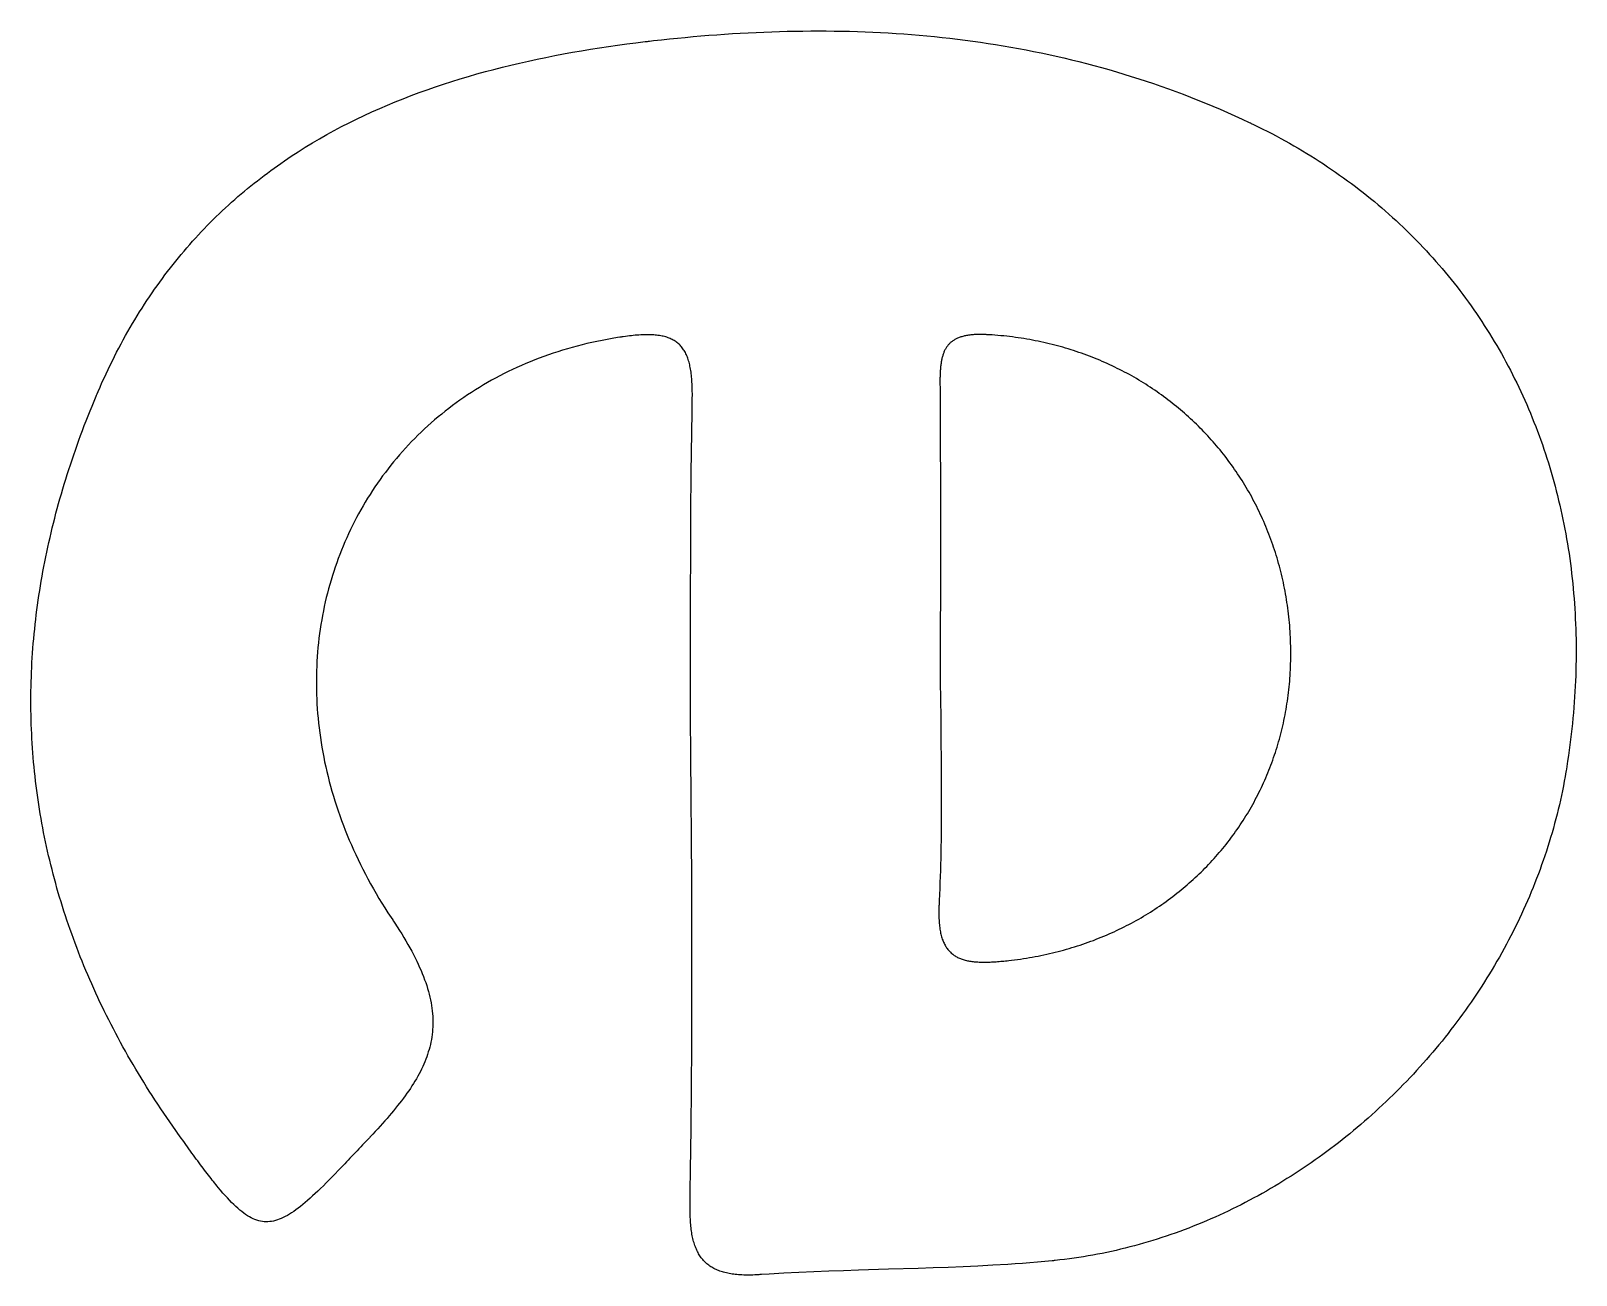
# Model space of a CAD drawing. Extents: x -2412.6 to -2376.5, y -227.2 to -193.2.
# Drawn here: x -2407.045 to -2403.419, y -202.996 to -200.075 of the extents above; entities that cross this region are included whole.
import ezdxf

# ---------------------------------------------------------------- set-up
doc = ezdxf.new("R2010")
doc.units = 0
doc.layers.add('WORK_LAYER', color=254, linetype='CONTINUOUS')

msp = doc.modelspace()

# ---------------------------------------------------------------- linework, layer by layer
at = {"layer": 'WORK_LAYER'}
for points in [[(-2405.4956, -201.8731), (-2405.4964, -201.7781), (-2405.497, -201.6831), (-2405.4973, -201.588), (-2405.4974, -201.493), (-2405.4973, -201.398), (-2405.4969, -201.3029), (-2405.4962, -201.2079), (-2405.4954, -201.1129), (-2405.4942, -201.0179), (-2405.4936, -200.9704), (-2405.4932, -200.9466), (-2405.4932, -200.9407), (-2405.4931, -200.9377), (-2405.4931, -200.9375), (-2405.4931, -200.9374), (-2405.4931, -200.9373), (-2405.4931, -200.9369), (-2405.4931, -200.9363), (-2405.493, -200.9315), (-2405.493, -200.9267), (-2405.4931, -200.922), (-2405.4931, -200.9174), (-2405.4932, -200.9129), (-2405.4934, -200.9084), (-2405.4935, -200.9041), (-2405.4938, -200.8999), (-2405.494, -200.8957), (-2405.4944, -200.8917), (-2405.4947, -200.8877), (-2405.4951, -200.8838), (-2405.4956, -200.88), (-2405.496, -200.8763), (-2405.4966, -200.8727), (-2405.4972, -200.8691), (-2405.4978, -200.8657), (-2405.4985, -200.8623), (-2405.4992, -200.859), (-2405.5, -200.8558), (-2405.5008, -200.8527), (-2405.5017, -200.8496), (-2405.5026, -200.8467), (-2405.5036, -200.8438), (-2405.5046, -200.841), (-2405.5057, -200.8382), (-2405.5069, -200.8356), (-2405.5081, -200.833), (-2405.5093, -200.8306), (-2405.5107, -200.8282), (-2405.512, -200.8258), (-2405.5135, -200.8236), (-2405.515, -200.8214), (-2405.5165, -200.8193), (-2405.5181, -200.8173), (-2405.5198, -200.8153), (-2405.5215, -200.8134), (-2405.5233, -200.8116), (-2405.5252, -200.8099), (-2405.5271, -200.8082), (-2405.5291, -200.8066), (-2405.5312, -200.8051), (-2405.5333, -200.8037), (-2405.5355, -200.8023), (-2405.5378, -200.801), (-2405.5401, -200.7997), (-2405.5425, -200.7986), (-2405.545, -200.7975), (-2405.5475, -200.7964), (-2405.5501, -200.7955), (-2405.5528, -200.7946), (-2405.5555, -200.7937), (-2405.5584, -200.7929), (-2405.5613, -200.7922), (-2405.5642, -200.7916), (-2405.5673, -200.791), (-2405.5704, -200.7905), (-2405.5736, -200.79), (-2405.5769, -200.7896), (-2405.5803, -200.7893), (-2405.5837, -200.789), (-2405.5872, -200.7888), (-2405.5908, -200.7887), (-2405.5945, -200.7886), (-2405.5983, -200.7885), (-2405.6021, -200.7886), (-2405.6061, -200.7887), (-2405.6101, -200.7888), (-2405.6142, -200.789), (-2405.6184, -200.7892), (-2405.6226, -200.7895), (-2405.627, -200.7899), (-2405.6315, -200.7903), (-2405.636, -200.7908), (-2405.6406, -200.7913), (-2405.6453, -200.7919), (-2405.6501, -200.7925), (-2405.655, -200.7932), (-2405.6575, -200.7935), (-2405.6577, -200.7936), (-2405.6577, -200.7936), (-2405.6579, -200.7936), (-2405.6583, -200.7936), (-2405.6598, -200.7939), (-2405.6629, -200.7943), (-2405.669, -200.7953), (-2405.6811, -200.7973), (-2405.6931, -200.7994), (-2405.705, -200.8017), (-2405.7169, -200.8041), (-2405.7287, -200.8066), (-2405.7403, -200.8093), (-2405.7519, -200.8121), (-2405.7634, -200.8151), (-2405.7748, -200.8182), (-2405.7862, -200.8214), (-2405.7974, -200.8248), (-2405.8085, -200.8283), (-2405.8196, -200.8319), (-2405.8305, -200.8356), (-2405.8414, -200.8395), (-2405.8522, -200.8435), (-2405.8628, -200.8476), (-2405.8734, -200.8519), (-2405.8839, -200.8562), (-2405.8943, -200.8607), (-2405.9046, -200.8653), (-2405.9148, -200.8701), (-2405.9249, -200.8749), (-2405.9349, -200.8799), (-2405.9448, -200.885), (-2405.9546, -200.8902), (-2405.9643, -200.8955), (-2405.9739, -200.9009), (-2405.9834, -200.9065), (-2405.9928, -200.9121), (-2406.0022, -200.9179), (-2406.0114, -200.9238), (-2406.0205, -200.9298), (-2406.0295, -200.9359), (-2406.0384, -200.9421), (-2406.0472, -200.9484), (-2406.0559, -200.9548), (-2406.0645, -200.9613), (-2406.0729, -200.9679), (-2406.0813, -200.9746), (-2406.0896, -200.9814), (-2406.0978, -200.9884), (-2406.1058, -200.9954), (-2406.1138, -201.0025), (-2406.1216, -201.0097), (-2406.1294, -201.017), (-2406.137, -201.0244), (-2406.1445, -201.0319), (-2406.1519, -201.0394), (-2406.1592, -201.0471), (-2406.1664, -201.0549), (-2406.1735, -201.0627), (-2406.1804, -201.0706), (-2406.1873, -201.0787), (-2406.194, -201.0868), (-2406.2006, -201.0949), (-2406.2071, -201.1032), (-2406.2135, -201.1116), (-2406.2198, -201.12), (-2406.226, -201.1285), (-2406.232, -201.1371), (-2406.2379, -201.1458), (-2406.2437, -201.1545), (-2406.2494, -201.1633), (-2406.255, -201.1722), (-2406.2605, -201.1812), (-2406.2658, -201.1903), (-2406.271, -201.1994), (-2406.2761, -201.2086), (-2406.2811, -201.2178), (-2406.2859, -201.2271), (-2406.2907, -201.2365), (-2406.2953, -201.246), (-2406.2998, -201.2555), (-2406.3041, -201.2651), (-2406.3084, -201.2747), (-2406.3125, -201.2844), (-2406.3165, -201.2942), (-2406.3203, -201.304), (-2406.3241, -201.3139), (-2406.3277, -201.3239), (-2406.3312, -201.3339), (-2406.3345, -201.3439), (-2406.3378, -201.354), (-2406.3409, -201.3642), (-2406.3438, -201.3744), (-2406.3467, -201.3847), (-2406.3494, -201.395), (-2406.352, -201.4054), (-2406.3544, -201.4158), (-2406.3567, -201.4263), (-2406.3589, -201.4368), (-2406.361, -201.4473), (-2406.3629, -201.4579), (-2406.3647, -201.4686), (-2406.3663, -201.4792), (-2406.3678, -201.49), (-2406.3692, -201.5007), (-2406.3704, -201.5115), (-2406.3716, -201.5224), (-2406.3725, -201.5332), (-2406.3734, -201.5441), (-2406.374, -201.5551), (-2406.3746, -201.5661), (-2406.375, -201.5771), (-2406.3753, -201.5881), (-2406.3754, -201.5992), (-2406.3754, -201.6103), (-2406.3753, -201.6214), (-2406.375, -201.6326), (-2406.3746, -201.6438), (-2406.374, -201.655), (-2406.3733, -201.6662), (-2406.3724, -201.6774), (-2406.3714, -201.6887), (-2406.3703, -201.7), (-2406.369, -201.7113), (-2406.3676, -201.7227), (-2406.366, -201.734), (-2406.3643, -201.7454), (-2406.3624, -201.7568), (-2406.3604, -201.7681), (-2406.3582, -201.7796), (-2406.3559, -201.791), (-2406.3534, -201.8024), (-2406.3508, -201.8139), (-2406.348, -201.8253), (-2406.3451, -201.8368), (-2406.342, -201.8482), (-2406.3388, -201.8597), (-2406.3354, -201.8712), (-2406.3319, -201.8826), (-2406.3282, -201.8941), (-2406.3244, -201.9056), (-2406.3204, -201.9171), (-2406.3162, -201.9286), (-2406.3119, -201.9401), (-2406.3075, -201.9515), (-2406.3029, -201.963), (-2406.2981, -201.9745), (-2406.2932, -201.9859), (-2406.2881, -201.9974), (-2406.2828, -202.0088), (-2406.2774, -202.0203), (-2406.2719, -202.0317), (-2406.2661, -202.0431), (-2406.2603, -202.0545), (-2406.2542, -202.0659), (-2406.248, -202.0773), (-2406.2416, -202.0887), (-2406.2351, -202.1), (-2406.2284, -202.1113), (-2406.2216, -202.1227), (-2406.2145, -202.1339), (-2406.2073, -202.1452), (-2406.2, -202.1565), (-2406.1962, -202.1621), (-2406.1958, -202.1628), (-2406.1955, -202.1631), (-2406.1954, -202.1633), (-2406.1954, -202.1634), (-2406.195, -202.164), (-2406.1943, -202.1651), (-2406.1914, -202.1694), (-2406.1857, -202.178), (-2406.1803, -202.1865), (-2406.175, -202.1949), (-2406.17, -202.2032), (-2406.1651, -202.2114), (-2406.1604, -202.2195), (-2406.1559, -202.2274), (-2406.1516, -202.2353), (-2406.1475, -202.2431), (-2406.1436, -202.2508), (-2406.1399, -202.2584), (-2406.1363, -202.2659), (-2406.133, -202.2733), (-2406.1298, -202.2807), (-2406.1268, -202.2879), (-2406.1239, -202.2951), (-2406.1213, -202.3022), (-2406.1188, -202.3092), (-2406.1165, -202.3162), (-2406.1144, -202.323), (-2406.1124, -202.3298), (-2406.1106, -202.3366), (-2406.109, -202.3432), (-2406.1076, -202.3498), (-2406.1063, -202.3564), (-2406.1052, -202.3629), (-2406.1043, -202.3693), (-2406.1035, -202.3757), (-2406.1029, -202.382), (-2406.1024, -202.3882), (-2406.1021, -202.3945), (-2406.102, -202.4006), (-2406.1021, -202.4068), (-2406.1022, -202.4128), (-2406.1026, -202.4189), (-2406.1031, -202.4249), (-2406.1037, -202.4309), (-2406.1046, -202.4368), (-2406.1055, -202.4427), (-2406.1066, -202.4486), (-2406.1079, -202.4544), (-2406.1093, -202.4603), (-2406.1109, -202.466), (-2406.1126, -202.4718), (-2406.1144, -202.4776), (-2406.1164, -202.4833), (-2406.1185, -202.4891), (-2406.1208, -202.4948), (-2406.1232, -202.5005), (-2406.1258, -202.5062), (-2406.1285, -202.5119), (-2406.1313, -202.5175), (-2406.1343, -202.5232), (-2406.1374, -202.5289), (-2406.1406, -202.5346), (-2406.144, -202.5403), (-2406.1474, -202.546), (-2406.1511, -202.5517), (-2406.1548, -202.5574), (-2406.1587, -202.5631), (-2406.1627, -202.5689), (-2406.1668, -202.5747), (-2406.1711, -202.5804), (-2406.1755, -202.5862), (-2406.1799, -202.5921), (-2406.1846, -202.5979), (-2406.1893, -202.6038), (-2406.1942, -202.6097), (-2406.1991, -202.6157), (-2406.2042, -202.6217), (-2406.2094, -202.6277), (-2406.2147, -202.6337), (-2406.2201, -202.6398), (-2406.2257, -202.646), (-2406.2313, -202.6521), (-2406.2371, -202.6584), (-2406.2429, -202.6647), (-2406.2489, -202.671), (-2406.2493, -202.6714), (-2406.2495, -202.6716), (-2406.2498, -202.672), (-2406.251, -202.6732), (-2406.2533, -202.6756), (-2406.2579, -202.6805), (-2406.2624, -202.6853), (-2406.2669, -202.69), (-2406.2713, -202.6947), (-2406.2756, -202.6993), (-2406.2799, -202.7038), (-2406.2842, -202.7083), (-2406.2884, -202.7128), (-2406.2926, -202.7171), (-2406.2966, -202.7215), (-2406.3007, -202.7257), (-2406.3047, -202.7299), (-2406.3086, -202.7341), (-2406.3125, -202.7381), (-2406.3164, -202.7422), (-2406.3239, -202.75), (-2406.3313, -202.7576), (-2406.3385, -202.765), (-2406.3455, -202.7721), (-2406.3524, -202.779), (-2406.359, -202.7857), (-2406.3656, -202.7921), (-2406.372, -202.7982), (-2406.3782, -202.8041), (-2406.3843, -202.8098), (-2406.3902, -202.8152), (-2406.396, -202.8204), (-2406.4017, -202.8253), (-2406.4073, -202.83), (-2406.4128, -202.8344), (-2406.4181, -202.8386), (-2406.4234, -202.8425), (-2406.4285, -202.8461), (-2406.4336, -202.8496), (-2406.4386, -202.8527), (-2406.4435, -202.8556), (-2406.4483, -202.8583), (-2406.453, -202.8606), (-2406.4577, -202.8628), (-2406.4623, -202.8646), (-2406.4669, -202.8662), (-2406.4714, -202.8676), (-2406.4759, -202.8687), (-2406.4803, -202.8695), (-2406.4847, -202.8701), (-2406.4891, -202.8704), (-2406.4934, -202.8704), (-2406.4978, -202.8702), (-2406.5021, -202.8697), (-2406.5064, -202.8689), (-2406.5107, -202.8679), (-2406.515, -202.8666), (-2406.5194, -202.865), (-2406.5237, -202.8632), (-2406.5281, -202.8611), (-2406.5325, -202.8587), (-2406.5369, -202.8561), (-2406.5414, -202.8532), (-2406.5459, -202.85), (-2406.5505, -202.8465), (-2406.5551, -202.8428), (-2406.5598, -202.8388), (-2406.5645, -202.8345), (-2406.5694, -202.8299), (-2406.5743, -202.8251), (-2406.5792, -202.8199), (-2406.5843, -202.8145), (-2406.5894, -202.8088), (-2406.5947, -202.8029), (-2406.6, -202.7966), (-2406.6055, -202.7901), (-2406.6083, -202.7867), (-2406.6111, -202.7833), (-2406.6139, -202.7798), (-2406.6168, -202.7762), (-2406.6197, -202.7725), (-2406.6226, -202.7688), (-2406.6256, -202.765), (-2406.6286, -202.7611), (-2406.6316, -202.7572), (-2406.6346, -202.7532), (-2406.6377, -202.7491), (-2406.6409, -202.7449), (-2406.644, -202.7407), (-2406.6472, -202.7364), (-2406.6505, -202.732), (-2406.6538, -202.7276), (-2406.6571, -202.7231), (-2406.6605, -202.7185), (-2406.6639, -202.7138), (-2406.6673, -202.7091), (-2406.6708, -202.7043), (-2406.6743, -202.6994), (-2406.6779, -202.6944), (-2406.6815, -202.6894), (-2406.6852, -202.6843), (-2406.6889, -202.6791), (-2406.6926, -202.6739), (-2406.6965, -202.6686), (-2406.7003, -202.6632), (-2406.7022, -202.6605), (-2406.7027, -202.6598), (-2406.703, -202.6594), (-2406.7034, -202.6588), (-2406.7052, -202.6563), (-2406.7125, -202.646), (-2406.7196, -202.6358), (-2406.7267, -202.6255), (-2406.7337, -202.6152), (-2406.7406, -202.605), (-2406.7474, -202.5947), (-2406.7542, -202.5844), (-2406.7608, -202.574), (-2406.7674, -202.5637), (-2406.774, -202.5534), (-2406.7804, -202.543), (-2406.7868, -202.5326), (-2406.7931, -202.5223), (-2406.7993, -202.5119), (-2406.8054, -202.5015), (-2406.8115, -202.491), (-2406.8175, -202.4806), (-2406.8234, -202.4702), (-2406.8292, -202.4597), (-2406.8349, -202.4493), (-2406.8406, -202.4388), (-2406.8462, -202.4283), (-2406.8517, -202.4178), (-2406.8571, -202.4073), (-2406.8625, -202.3968), (-2406.8678, -202.3863), (-2406.873, -202.3757), (-2406.8781, -202.3652), (-2406.8832, -202.3546), (-2406.8881, -202.344), (-2406.893, -202.3335), (-2406.8978, -202.3229), (-2406.9026, -202.3123), (-2406.9072, -202.3016), (-2406.9118, -202.291), (-2406.9163, -202.2804), (-2406.9208, -202.2697), (-2406.9251, -202.2591), (-2406.9294, -202.2484), (-2406.9336, -202.2377), (-2406.9377, -202.227), (-2406.9417, -202.2163), (-2406.9457, -202.2056), (-2406.9496, -202.1949), (-2406.9534, -202.1842), (-2406.9571, -202.1735), (-2406.9608, -202.1627), (-2406.9643, -202.152), (-2406.9678, -202.1412), (-2406.9713, -202.1304), (-2406.9746, -202.1196), (-2406.9779, -202.1088), (-2406.9811, -202.098), (-2406.9842, -202.0872), (-2406.9872, -202.0764), (-2406.9902, -202.0655), (-2406.993, -202.0547), (-2406.9958, -202.0438), (-2406.9986, -202.033), (-2407.0012, -202.0221), (-2407.0038, -202.0112), (-2407.0063, -202.0003), (-2407.0087, -201.9894), (-2407.011, -201.9785), (-2407.0133, -201.9676), (-2407.0155, -201.9567), (-2407.0176, -201.9458), (-2407.0196, -201.9348), (-2407.0216, -201.9239), (-2407.0234, -201.9129), (-2407.0252, -201.9019), (-2407.027, -201.891), (-2407.0286, -201.88), (-2407.0302, -201.869), (-2407.0317, -201.858), (-2407.0331, -201.847), (-2407.0344, -201.836), (-2407.0357, -201.8249), (-2407.0369, -201.8139), (-2407.038, -201.8029), (-2407.039, -201.7918), (-2407.0399, -201.7808), (-2407.0408, -201.7697), (-2407.0416, -201.7586), (-2407.0423, -201.7475), (-2407.043, -201.7364), (-2407.0435, -201.7253), (-2407.044, -201.7142), (-2407.0444, -201.7031), (-2407.0448, -201.692), (-2407.045, -201.6809), (-2407.0452, -201.6697), (-2407.0453, -201.6586), (-2407.0453, -201.6475), (-2407.0453, -201.6363), (-2407.0452, -201.6251), (-2407.0449, -201.614), (-2407.0447, -201.6028), (-2407.0443, -201.5916), (-2407.0439, -201.5804), (-2407.0434, -201.5692), (-2407.0428, -201.558), (-2407.0421, -201.5468), (-2407.0414, -201.5356), (-2407.0405, -201.5244), (-2407.0397, -201.5131), (-2407.0387, -201.5019), (-2407.0376, -201.4906), (-2407.0365, -201.4794), (-2407.0353, -201.4681), (-2407.034, -201.4569), (-2407.0327, -201.4456), (-2407.0312, -201.4343), (-2407.0297, -201.4231), (-2407.0281, -201.4118), (-2407.0265, -201.4005), (-2407.0247, -201.3892), (-2407.0229, -201.3779), (-2407.021, -201.3666), (-2407.0191, -201.3552), (-2407.017, -201.3439), (-2407.0149, -201.3326), (-2407.0127, -201.3213), (-2407.0104, -201.3099), (-2407.0081, -201.2986), (-2407.0056, -201.2872), (-2407.0031, -201.2759), (-2407.0005, -201.2645), (-2406.9979, -201.2531), (-2406.9951, -201.2418), (-2406.9923, -201.2304), (-2406.9894, -201.219), (-2406.9865, -201.2076), (-2406.9834, -201.1962), (-2406.9803, -201.1848), (-2406.9771, -201.1734), (-2406.9738, -201.162), (-2406.9705, -201.1506), (-2406.9671, -201.1392), (-2406.9636, -201.1278), (-2406.96, -201.1164), (-2406.9563, -201.1049), (-2406.9526, -201.0935), (-2406.9488, -201.0821), (-2406.9449, -201.0706), (-2406.941, -201.0592), (-2406.9369, -201.0477), (-2406.9328, -201.0363), (-2406.9286, -201.0248), (-2406.9244, -201.0133), (-2406.92, -201.0019), (-2406.9156, -200.9904), (-2406.9111, -200.9789), (-2406.9065, -200.9674), (-2406.9019, -200.956), (-2406.8972, -200.9445), (-2406.8924, -200.933), (-2406.8912, -200.9301), (-2406.89, -200.9274), (-2406.8877, -200.9221), (-2406.8831, -200.9115), (-2406.8785, -200.9009), (-2406.8737, -200.8905), (-2406.869, -200.8801), (-2406.8641, -200.8699), (-2406.8592, -200.8597), (-2406.8542, -200.8496), (-2406.8492, -200.8395), (-2406.8441, -200.8296), (-2406.839, -200.8198), (-2406.8338, -200.81), (-2406.8285, -200.8003), (-2406.8232, -200.7907), (-2406.8178, -200.7812), (-2406.8124, -200.7718), (-2406.8069, -200.7624), (-2406.8014, -200.7532), (-2406.7958, -200.744), (-2406.7902, -200.7349), (-2406.7844, -200.7258), (-2406.7787, -200.7169), (-2406.7729, -200.708), (-2406.767, -200.6992), (-2406.7611, -200.6905), (-2406.7551, -200.6819), (-2406.7491, -200.6734), (-2406.743, -200.6649), (-2406.7368, -200.6565), (-2406.7307, -200.6482), (-2406.7244, -200.6399), (-2406.7181, -200.6318), (-2406.7118, -200.6237), (-2406.7054, -200.6157), (-2406.6989, -200.6078), (-2406.6924, -200.5999), (-2406.6858, -200.5921), (-2406.6792, -200.5844), (-2406.6726, -200.5768), (-2406.6659, -200.5692), (-2406.6591, -200.5617), (-2406.6523, -200.5543), (-2406.6454, -200.547), (-2406.6385, -200.5397), (-2406.6316, -200.5325), (-2406.6246, -200.5254), (-2406.6175, -200.5184), (-2406.6104, -200.5114), (-2406.6033, -200.5045), (-2406.5961, -200.4977), (-2406.5888, -200.4909), (-2406.5815, -200.4842), (-2406.5742, -200.4776), (-2406.5668, -200.471), (-2406.5594, -200.4645), (-2406.5519, -200.4581), (-2406.5444, -200.4518), (-2406.5368, -200.4455), (-2406.5292, -200.4393), (-2406.5215, -200.4331), (-2406.5138, -200.427), (-2406.506, -200.421), (-2406.4982, -200.4151), (-2406.4904, -200.4092), (-2406.4825, -200.4034), (-2406.4746, -200.3976), (-2406.4666, -200.3919), (-2406.4586, -200.3863), (-2406.4505, -200.3807), (-2406.4343, -200.3698), (-2406.4179, -200.3591), (-2406.4013, -200.3487), (-2406.3846, -200.3385), (-2406.3677, -200.3286), (-2406.3506, -200.3189), (-2406.3334, -200.3094), (-2406.316, -200.3002), (-2406.2984, -200.2912), (-2406.2808, -200.2824), (-2406.2629, -200.2739), (-2406.2449, -200.2656), (-2406.2268, -200.2575), (-2406.2085, -200.2496), (-2406.1901, -200.2419), (-2406.1716, -200.2345), (-2406.1529, -200.2272), (-2406.134, -200.2202), (-2406.1151, -200.2134), (-2406.096, -200.2067), (-2406.0768, -200.2003), (-2406.0574, -200.1941), (-2406.0379, -200.188), (-2406.0183, -200.1822), (-2405.9986, -200.1765), (-2405.9788, -200.171), (-2405.9588, -200.1657), (-2405.9387, -200.1606), (-2405.9186, -200.1557), (-2405.8983, -200.1509), (-2405.8779, -200.1463), (-2405.8574, -200.1418), (-2405.8367, -200.1376), (-2405.816, -200.1335), (-2405.7952, -200.1295), (-2405.7743, -200.1257), (-2405.7533, -200.1221), (-2405.7322, -200.1186), (-2405.711, -200.1152), (-2405.6897, -200.112), (-2405.6683, -200.109), (-2405.6469, -200.1061), (-2405.6253, -200.1033), (-2405.6037, -200.1006), (-2405.5983, -200.1), (-2405.5956, -200.0997), (-2405.5932, -200.0994), (-2405.5839, -200.0983), (-2405.5654, -200.0963), (-2405.5468, -200.0943), (-2405.5282, -200.0924), (-2405.5097, -200.0906), (-2405.4912, -200.0889), (-2405.4727, -200.0873), (-2405.4542, -200.0858), (-2405.4357, -200.0844), (-2405.4172, -200.0831), (-2405.3988, -200.0819), (-2405.3804, -200.0808), (-2405.3619, -200.0798), (-2405.3435, -200.0789), (-2405.3251, -200.0781), (-2405.3068, -200.0774), (-2405.2884, -200.0768), (-2405.2701, -200.0763), (-2405.2517, -200.0759), (-2405.2334, -200.0757), (-2405.2151, -200.0755), (-2405.1969, -200.0755), (-2405.1786, -200.0755), (-2405.1603, -200.0757), (-2405.1421, -200.076), (-2405.1239, -200.0764), (-2405.1057, -200.0769), (-2405.0875, -200.0776), (-2405.0694, -200.0783), (-2405.0512, -200.0792), (-2405.0331, -200.0802), (-2405.015, -200.0813), (-2404.9969, -200.0826), (-2404.9788, -200.0839), (-2404.9607, -200.0854), (-2404.9427, -200.0871), (-2404.9247, -200.0888), (-2404.9067, -200.0907), (-2404.8887, -200.0927), (-2404.8707, -200.0948), (-2404.8528, -200.0971), (-2404.8348, -200.0995), (-2404.8169, -200.102), (-2404.799, -200.1047), (-2404.7812, -200.1075), (-2404.7633, -200.1104), (-2404.7455, -200.1135), (-2404.7277, -200.1167), (-2404.7099, -200.12), (-2404.6921, -200.1235), (-2404.6743, -200.1271), (-2404.6566, -200.1309), (-2404.6389, -200.1348), (-2404.6212, -200.1389), (-2404.6035, -200.1431), (-2404.5859, -200.1474), (-2404.5682, -200.1519), (-2404.5506, -200.1566), (-2404.533, -200.1614), (-2404.5155, -200.1663), (-2404.4979, -200.1714), (-2404.4804, -200.1767), (-2404.4629, -200.1821), (-2404.4454, -200.1876), (-2404.4279, -200.1934), (-2404.4105, -200.1992), (-2404.3931, -200.2053), (-2404.3757, -200.2115), (-2404.3583, -200.2178), (-2404.3409, -200.2243), (-2404.3236, -200.231), (-2404.3063, -200.2378), (-2404.289, -200.2448), (-2404.2718, -200.252), (-2404.2545, -200.2593), (-2404.2373, -200.2668), (-2404.2201, -200.2745), (-2404.2029, -200.2824), (-2404.1858, -200.2904), (-2404.1837, -200.2914), (-2404.1831, -200.2916), (-2404.1824, -200.292), (-2404.1811, -200.2926), (-2404.1757, -200.2952), (-2404.1649, -200.3004), (-2404.1542, -200.3057), (-2404.1436, -200.3111), (-2404.133, -200.3166), (-2404.1225, -200.3221), (-2404.1121, -200.3277), (-2404.1018, -200.3334), (-2404.0915, -200.3392), (-2404.0813, -200.345), (-2404.0711, -200.3509), (-2404.0611, -200.3569), (-2404.0511, -200.3629), (-2404.0412, -200.369), (-2404.0313, -200.3752), (-2404.0216, -200.3814), (-2404.0119, -200.3878), (-2404.0022, -200.3942), (-2403.9927, -200.4006), (-2403.9832, -200.4071), (-2403.9738, -200.4137), (-2403.9644, -200.4204), (-2403.9552, -200.4271), (-2403.946, -200.4339), (-2403.9369, -200.4408), (-2403.9278, -200.4477), (-2403.9189, -200.4547), (-2403.91, -200.4618), (-2403.9011, -200.4689), (-2403.8924, -200.4761), (-2403.8837, -200.4834), (-2403.8751, -200.4907), (-2403.8666, -200.4981), (-2403.8581, -200.5056), (-2403.8498, -200.5131), (-2403.8415, -200.5207), (-2403.8333, -200.5283), (-2403.8251, -200.536), (-2403.817, -200.5438), (-2403.809, -200.5516), (-2403.8011, -200.5595), (-2403.7933, -200.5675), (-2403.7855, -200.5755), (-2403.7778, -200.5836), (-2403.7702, -200.5917), (-2403.7627, -200.5999), (-2403.7552, -200.6082), (-2403.7478, -200.6165), (-2403.7405, -200.6249), (-2403.7333, -200.6333), (-2403.7262, -200.6418), (-2403.7191, -200.6503), (-2403.7121, -200.6589), (-2403.7052, -200.6676), (-2403.6983, -200.6763), (-2403.6916, -200.6851), (-2403.6849, -200.6939), (-2403.6783, -200.7028), (-2403.6718, -200.7118), (-2403.6653, -200.7208), (-2403.659, -200.7298), (-2403.6527, -200.7389), (-2403.6465, -200.7481), (-2403.6404, -200.7573), (-2403.6343, -200.7666), (-2403.6283, -200.7759), (-2403.6225, -200.7853), (-2403.6167, -200.7947), (-2403.6109, -200.8042), (-2403.6053, -200.8137), (-2403.5997, -200.8233), (-2403.5942, -200.8329), (-2403.5888, -200.8426), (-2403.5835, -200.8524), (-2403.5783, -200.8621), (-2403.5731, -200.872), (-2403.5681, -200.8819), (-2403.5631, -200.8918), (-2403.5581, -200.9018), (-2403.5533, -200.9118), (-2403.5486, -200.9219), (-2403.5439, -200.932), (-2403.5393, -200.9422), (-2403.5348, -200.9524), (-2403.5304, -200.9627), (-2403.5261, -200.973), (-2403.5218, -200.9833), (-2403.5177, -200.9937), (-2403.5136, -201.0042), (-2403.5096, -201.0147), (-2403.5057, -201.0252), (-2403.5018, -201.0358), (-2403.4981, -201.0464), (-2403.4944, -201.0571), (-2403.4909, -201.0678), (-2403.4874, -201.0785), (-2403.484, -201.0893), (-2403.4806, -201.1002), (-2403.4774, -201.1111), (-2403.4742, -201.122), (-2403.4712, -201.1329), (-2403.4682, -201.1439), (-2403.4653, -201.155), (-2403.4625, -201.1661), (-2403.4598, -201.1772), (-2403.4571, -201.1884), (-2403.4546, -201.1996), (-2403.4521, -201.2108), (-2403.4497, -201.2221), (-2403.4475, -201.2334), (-2403.4452, -201.2448), (-2403.4431, -201.2561), (-2403.4411, -201.2676), (-2403.4392, -201.279), (-2403.4373, -201.2905), (-2403.4355, -201.3021), (-2403.4339, -201.3136), (-2403.4323, -201.3253), (-2403.4308, -201.3369), (-2403.4294, -201.3486), (-2403.428, -201.3603), (-2403.4268, -201.372), (-2403.4257, -201.3838), (-2403.4246, -201.3956), (-2403.4236, -201.4075), (-2403.4228, -201.4193), (-2403.422, -201.4312), (-2403.4213, -201.4432), (-2403.4207, -201.4552), (-2403.4201, -201.4672), (-2403.4197, -201.4792), (-2403.4194, -201.4913), (-2403.4191, -201.5033), (-2403.419, -201.5155), (-2403.4189, -201.5276), (-2403.4189, -201.5398), (-2403.419, -201.552), (-2403.4192, -201.5643), (-2403.4195, -201.5765), (-2403.4199, -201.5888), (-2403.4204, -201.6011), (-2403.421, -201.6135), (-2403.4216, -201.6259), (-2403.4224, -201.6383), (-2403.4233, -201.6507), (-2403.4242, -201.6631), (-2403.4252, -201.6756), (-2403.4264, -201.6881), (-2403.4276, -201.7006), (-2403.4289, -201.7132), (-2403.4303, -201.7258), (-2403.4318, -201.7384), (-2403.4334, -201.751), (-2403.4351, -201.7636), (-2403.4369, -201.7763), (-2403.4387, -201.789), (-2403.4407, -201.8017), (-2403.4417, -201.8081), (-2403.4423, -201.8113), (-2403.4425, -201.8128), (-2403.4427, -201.8142), (-2403.4446, -201.8254), (-2403.4467, -201.8365), (-2403.4488, -201.8476), (-2403.451, -201.8587), (-2403.4533, -201.8698), (-2403.4557, -201.8808), (-2403.4582, -201.8919), (-2403.4608, -201.9029), (-2403.4635, -201.9139), (-2403.4664, -201.9248), (-2403.4693, -201.9357), (-2403.4723, -201.9466), (-2403.4754, -201.9575), (-2403.4786, -201.9684), (-2403.4819, -201.9792), (-2403.4852, -201.99), (-2403.4887, -202.0007), (-2403.4923, -202.0115), (-2403.496, -202.0222), (-2403.4997, -202.0329), (-2403.5036, -202.0435), (-2403.5075, -202.0541), (-2403.5116, -202.0647), (-2403.5157, -202.0752), (-2403.5199, -202.0858), (-2403.5242, -202.0962), (-2403.5286, -202.1067), (-2403.5331, -202.1171), (-2403.5376, -202.1275), (-2403.5423, -202.1378), (-2403.547, -202.1481), (-2403.5518, -202.1584), (-2403.5568, -202.1686), (-2403.5618, -202.1788), (-2403.5668, -202.1889), (-2403.572, -202.1991), (-2403.5772, -202.2091), (-2403.5826, -202.2192), (-2403.588, -202.2291), (-2403.5935, -202.2391), (-2403.599, -202.249), (-2403.6047, -202.2589), (-2403.6104, -202.2687), (-2403.6162, -202.2784), (-2403.6221, -202.2882), (-2403.6281, -202.2979), (-2403.6341, -202.3075), (-2403.6402, -202.3171), (-2403.6464, -202.3266), (-2403.6527, -202.3361), (-2403.6591, -202.3456), (-2403.6655, -202.355), (-2403.672, -202.3643), (-2403.6785, -202.3736), (-2403.6852, -202.3829), (-2403.6919, -202.3921), (-2403.6987, -202.4012), (-2403.7055, -202.4103), (-2403.7125, -202.4194), (-2403.7194, -202.4284), (-2403.7265, -202.4373), (-2403.7336, -202.4462), (-2403.7408, -202.455), (-2403.7481, -202.4638), (-2403.7555, -202.4725), (-2403.7629, -202.4812), (-2403.7703, -202.4898), (-2403.7779, -202.4984), (-2403.7855, -202.5069), (-2403.7931, -202.5153), (-2403.8008, -202.5237), (-2403.8086, -202.532), (-2403.8165, -202.5402), (-2403.8244, -202.5484), (-2403.8324, -202.5566), (-2403.8404, -202.5646), (-2403.8485, -202.5726), (-2403.8567, -202.5806), (-2403.8649, -202.5885), (-2403.8731, -202.5963), (-2403.8815, -202.604), (-2403.8899, -202.6117), (-2403.8983, -202.6193), (-2403.9068, -202.6269), (-2403.9154, -202.6344), (-2403.924, -202.6418), (-2403.9327, -202.6492), (-2403.9414, -202.6564), (-2403.9501, -202.6637), (-2403.959, -202.6708), (-2403.9679, -202.6779), (-2403.9768, -202.6849), (-2403.9858, -202.6918), (-2403.9948, -202.6987), (-2404.0039, -202.7055), (-2404.013, -202.7122), (-2404.0222, -202.7188), (-2404.0314, -202.7254), (-2404.0407, -202.7319), (-2404.05, -202.7383), (-2404.0594, -202.7446), (-2404.0688, -202.7509), (-2404.0783, -202.7571), (-2404.0878, -202.7632), (-2404.0974, -202.7692), (-2404.107, -202.7752), (-2404.1166, -202.7811), (-2404.1263, -202.7869), (-2404.136, -202.7926), (-2404.1458, -202.7982), (-2404.1556, -202.8038), (-2404.1654, -202.8092), (-2404.1753, -202.8146), (-2404.1853, -202.8199), (-2404.1952, -202.8251), (-2404.2052, -202.8303), (-2404.2153, -202.8353), (-2404.2254, -202.8403), (-2404.2355, -202.8452), (-2404.2456, -202.85), (-2404.2558, -202.8547), (-2404.266, -202.8593), (-2404.2763, -202.8638), (-2404.2866, -202.8682), (-2404.2969, -202.8726), (-2404.3073, -202.8769), (-2404.3177, -202.881), (-2404.3281, -202.8851), (-2404.3385, -202.8891), (-2404.349, -202.893), (-2404.3595, -202.8968), (-2404.3701, -202.9005), (-2404.3806, -202.9041), (-2404.3912, -202.9076), (-2404.4019, -202.9111), (-2404.4125, -202.9144), (-2404.4232, -202.9176), (-2404.4339, -202.9208), (-2404.4446, -202.9238), (-2404.4554, -202.9268), (-2404.4662, -202.9296), (-2404.477, -202.9324), (-2404.4878, -202.935), (-2404.4986, -202.9376), (-2404.5095, -202.94), (-2404.5204, -202.9423), (-2404.5313, -202.9446), (-2404.5422, -202.9467), (-2404.5532, -202.9488), (-2404.5641, -202.9507), (-2404.5751, -202.9525), (-2404.5861, -202.9543), (-2404.5972, -202.9559), (-2404.6082, -202.9574), (-2404.6193, -202.9588), (-2404.6303, -202.9601), (-2404.6414, -202.9613), (-2404.6442, -202.9616), (-2404.6456, -202.9617), (-2404.6457, -202.9618), (-2404.6458, -202.9618), (-2404.6459, -202.9618), (-2404.6462, -202.9618), (-2404.6484, -202.962), (-2404.6658, -202.9637), (-2404.6832, -202.9652), (-2404.7006, -202.9667), (-2404.718, -202.968), (-2404.7355, -202.9693), (-2404.7529, -202.9705), (-2404.7878, -202.9726), (-2404.8228, -202.9745), (-2404.8577, -202.9761), (-2404.8927, -202.9776), (-2404.9277, -202.9788), (-2404.9627, -202.98), (-2405.0328, -202.982), (-2405.1029, -202.9841), (-2405.1379, -202.9852), (-2405.1729, -202.9864), (-2405.2079, -202.9877), (-2405.2429, -202.9893), (-2405.2779, -202.9911), (-2405.3129, -202.9931), (-2405.3304, -202.9943), (-2405.3326, -202.9944), (-2405.3337, -202.9945), (-2405.3342, -202.9945), (-2405.3344, -202.9945), (-2405.3346, -202.9945), (-2405.337, -202.9947), (-2405.3417, -202.995), (-2405.3464, -202.9952), (-2405.3509, -202.9954), (-2405.3554, -202.9955), (-2405.3598, -202.9955), (-2405.3641, -202.9955), (-2405.3684, -202.9955), (-2405.3725, -202.9954), (-2405.3766, -202.9952), (-2405.3806, -202.995), (-2405.3845, -202.9948), (-2405.3883, -202.9945), (-2405.3921, -202.9941), (-2405.3958, -202.9936), (-2405.3994, -202.9931), (-2405.4029, -202.9926), (-2405.4064, -202.992), (-2405.4098, -202.9913), (-2405.4131, -202.9906), (-2405.4164, -202.9898), (-2405.4195, -202.989), (-2405.4226, -202.9881), (-2405.4256, -202.9871), (-2405.4286, -202.9861), (-2405.4315, -202.985), (-2405.4343, -202.9839), (-2405.437, -202.9827), (-2405.4397, -202.9814), (-2405.4423, -202.9801), (-2405.4449, -202.9787), (-2405.4473, -202.9773), (-2405.4497, -202.9758), (-2405.4521, -202.9742), (-2405.4544, -202.9725), (-2405.4566, -202.9708), (-2405.4587, -202.9691), (-2405.4608, -202.9673), (-2405.4628, -202.9654), (-2405.4648, -202.9634), (-2405.4667, -202.9614), (-2405.4685, -202.9593), (-2405.4703, -202.9571), (-2405.472, -202.9549), (-2405.4736, -202.9526), (-2405.4752, -202.9503), (-2405.4768, -202.9478), (-2405.4782, -202.9453), (-2405.4797, -202.9428), (-2405.481, -202.9401), (-2405.4823, -202.9374), (-2405.4836, -202.9347), (-2405.4848, -202.9318), (-2405.4859, -202.9289), (-2405.487, -202.926), (-2405.488, -202.9229), (-2405.489, -202.9198), (-2405.4899, -202.9166), (-2405.4908, -202.9133), (-2405.4916, -202.91), (-2405.4924, -202.9066), (-2405.4931, -202.9031), (-2405.4938, -202.8996), (-2405.4944, -202.8959), (-2405.495, -202.8922), (-2405.4955, -202.8885), (-2405.496, -202.8846), (-2405.4964, -202.8807), (-2405.4968, -202.8767), (-2405.4972, -202.8726), (-2405.4975, -202.8685), (-2405.4977, -202.8642), (-2405.4979, -202.8599), (-2405.4981, -202.8556), (-2405.4982, -202.8511), (-2405.4983, -202.8466), (-2405.4983, -202.842), (-2405.4983, -202.8373), (-2405.4983, -202.8325), (-2405.4983, -202.8319), (-2405.4983, -202.8316), (-2405.4983, -202.8315), (-2405.4983, -202.8314), (-2405.4983, -202.8312), (-2405.4982, -202.8281), (-2405.4981, -202.822), (-2405.4978, -202.7977), (-2405.4971, -202.7491), (-2405.496, -202.6517), (-2405.4951, -202.5544), (-2405.4944, -202.4571), (-2405.494, -202.3597), (-2405.4938, -202.2624), (-2405.4939, -202.1651), (-2405.4942, -202.0678), (-2405.4948, -201.9704)], [(-2404.9113, -201.5252), (-2404.9113, -201.5533), (-2404.9111, -201.5815), (-2404.911, -201.6096), (-2404.9107, -201.6378), (-2404.9101, -201.6941), (-2404.9095, -201.7505), (-2404.9092, -201.7787), (-2404.909, -201.8068), (-2404.9088, -201.835), (-2404.9087, -201.8632), (-2404.9087, -201.8914), (-2404.9088, -201.9196), (-2404.9089, -201.9336), (-2404.909, -201.9477), (-2404.9092, -201.9618), (-2404.9093, -201.9759), (-2404.9096, -201.99), (-2404.9098, -202.004), (-2404.9101, -202.0181), (-2404.9105, -202.0322), (-2404.9109, -202.0462), (-2404.9113, -202.0603), (-2404.9118, -202.0744), (-2404.9123, -202.0884), (-2404.9129, -202.1025), (-2404.9136, -202.1166), (-2404.9139, -202.1236), (-2404.914, -202.1253), (-2404.914, -202.1258), (-2404.914, -202.1259), (-2404.914, -202.126), (-2404.914, -202.1261), (-2404.9141, -202.1267), (-2404.9142, -202.129), (-2404.9143, -202.1334), (-2404.9145, -202.1378), (-2404.9145, -202.1421), (-2404.9146, -202.1463), (-2404.9145, -202.1504), (-2404.9144, -202.1544), (-2404.9143, -202.1583), (-2404.9141, -202.1622), (-2404.9139, -202.1659), (-2404.9136, -202.1696), (-2404.9133, -202.1731), (-2404.9129, -202.1766), (-2404.9125, -202.18), (-2404.912, -202.1833), (-2404.9114, -202.1865), (-2404.9109, -202.1897), (-2404.9102, -202.1927), (-2404.9095, -202.1957), (-2404.9088, -202.1986), (-2404.908, -202.2014), (-2404.9072, -202.2041), (-2404.9063, -202.2068), (-2404.9054, -202.2094), (-2404.9044, -202.2119), (-2404.9034, -202.2143), (-2404.9023, -202.2167), (-2404.9012, -202.219), (-2404.9, -202.2212), (-2404.8988, -202.2233), (-2404.8975, -202.2254), (-2404.8962, -202.2274), (-2404.8948, -202.2294), (-2404.8934, -202.2312), (-2404.8919, -202.233), (-2404.8904, -202.2348), (-2404.8888, -202.2364), (-2404.8872, -202.238), (-2404.8855, -202.2396), (-2404.8838, -202.2411), (-2404.882, -202.2425), (-2404.8802, -202.2438), (-2404.8784, -202.2451), (-2404.8765, -202.2464), (-2404.8745, -202.2476), (-2404.8725, -202.2487), (-2404.8705, -202.2498), (-2404.8684, -202.2508), (-2404.8662, -202.2518), (-2404.864, -202.2527), (-2404.8618, -202.2535), (-2404.8595, -202.2543), (-2404.8572, -202.2551), (-2404.8548, -202.2558), (-2404.8524, -202.2564), (-2404.8499, -202.2571), (-2404.8474, -202.2576), (-2404.8448, -202.2581), (-2404.8422, -202.2586), (-2404.8395, -202.259), (-2404.8368, -202.2594), (-2404.834, -202.2598), (-2404.8312, -202.2601), (-2404.8284, -202.2603), (-2404.8255, -202.2605), (-2404.8226, -202.2607), (-2404.8196, -202.2609), (-2404.8165, -202.261), (-2404.8134, -202.261), (-2404.8103, -202.2611), (-2404.8071, -202.2611), (-2404.8039, -202.2611), (-2404.8007, -202.261), (-2404.7973, -202.2609), (-2404.794, -202.2608), (-2404.7906, -202.2606), (-2404.7871, -202.2604), (-2404.7836, -202.2602), (-2404.7801, -202.26), (-2404.7765, -202.2597), (-2404.7729, -202.2594), (-2404.7692, -202.2591), (-2404.7655, -202.2588), (-2404.7617, -202.2584), (-2404.7579, -202.258), (-2404.756, -202.2578), (-2404.7555, -202.2578), (-2404.7554, -202.2578), (-2404.7554, -202.2578), (-2404.7553, -202.2577), (-2404.7553, -202.2577), (-2404.755, -202.2577), (-2404.7542, -202.2576), (-2404.7506, -202.2572), (-2404.7436, -202.2564), (-2404.7366, -202.2556), (-2404.7296, -202.2547), (-2404.7227, -202.2537), (-2404.7158, -202.2527), (-2404.7089, -202.2516), (-2404.702, -202.2504), (-2404.6952, -202.2492), (-2404.6883, -202.248), (-2404.6815, -202.2467), (-2404.6748, -202.2454), (-2404.668, -202.2439), (-2404.6613, -202.2425), (-2404.6546, -202.241), (-2404.648, -202.2394), (-2404.6414, -202.2378), (-2404.6348, -202.2361), (-2404.6282, -202.2344), (-2404.6217, -202.2327), (-2404.6152, -202.2308), (-2404.6087, -202.229), (-2404.6022, -202.227), (-2404.5958, -202.2251), (-2404.5894, -202.223), (-2404.583, -202.221), (-2404.5767, -202.2189), (-2404.5704, -202.2167), (-2404.5641, -202.2145), (-2404.5579, -202.2122), (-2404.5517, -202.2099), (-2404.5455, -202.2075), (-2404.5394, -202.2051), (-2404.5333, -202.2026), (-2404.5272, -202.2001), (-2404.5211, -202.1975), (-2404.5151, -202.1949), (-2404.5091, -202.1923), (-2404.5032, -202.1896), (-2404.4973, -202.1868), (-2404.4914, -202.184), (-2404.4855, -202.1812), (-2404.4797, -202.1783), (-2404.4739, -202.1754), (-2404.4682, -202.1724), (-2404.4625, -202.1693), (-2404.4568, -202.1663), (-2404.4511, -202.1632), (-2404.4455, -202.16), (-2404.44, -202.1568), (-2404.4344, -202.1535), (-2404.4289, -202.1502), (-2404.4234, -202.1469), (-2404.418, -202.1435), (-2404.4126, -202.1401), (-2404.4073, -202.1366), (-2404.4019, -202.1331), (-2404.3966, -202.1295), (-2404.3914, -202.1259), (-2404.3862, -202.1223), (-2404.381, -202.1186), (-2404.3759, -202.1149), (-2404.3708, -202.1111), (-2404.3657, -202.1073), (-2404.3607, -202.1034), (-2404.3557, -202.0995), (-2404.3508, -202.0956), (-2404.3459, -202.0916), (-2404.341, -202.0876), (-2404.3362, -202.0836), (-2404.3314, -202.0795), (-2404.3266, -202.0753), (-2404.3219, -202.0711), (-2404.3173, -202.0669), (-2404.3126, -202.0627), (-2404.308, -202.0584), (-2404.3035, -202.0541), (-2404.299, -202.0497), (-2404.2945, -202.0453), (-2404.2901, -202.0408), (-2404.2857, -202.0363), (-2404.2814, -202.0318), (-2404.2771, -202.0273), (-2404.2728, -202.0227), (-2404.2686, -202.018), (-2404.2645, -202.0134), (-2404.2603, -202.0086), (-2404.2563, -202.0039), (-2404.2522, -201.9991), (-2404.2482, -201.9943), (-2404.2443, -201.9895), (-2404.2404, -201.9846), (-2404.2365, -201.9796), (-2404.2327, -201.9747), (-2404.2289, -201.9697), (-2404.2252, -201.9647), (-2404.2215, -201.9596), (-2404.2179, -201.9545), (-2404.2143, -201.9494), (-2404.2107, -201.9442), (-2404.2072, -201.939), (-2404.2038, -201.9338), (-2404.2004, -201.9285), (-2404.197, -201.9232), (-2404.1937, -201.9179), (-2404.1904, -201.9126), (-2404.1872, -201.9072), (-2404.184, -201.9017), (-2404.1809, -201.8963), (-2404.1778, -201.8908), (-2404.1748, -201.8853), (-2404.1718, -201.8797), (-2404.1689, -201.8742), (-2404.166, -201.8686), (-2404.1632, -201.8629), (-2404.1604, -201.8572), (-2404.1576, -201.8515), (-2404.155, -201.8458), (-2404.1523, -201.8401), (-2404.1497, -201.8343), (-2404.1472, -201.8285), (-2404.1447, -201.8226), (-2404.1423, -201.8167), (-2404.1399, -201.8108), (-2404.1376, -201.8049), (-2404.1353, -201.7989), (-2404.133, -201.793), (-2404.1309, -201.7869), (-2404.1287, -201.7809), (-2404.1267, -201.7748), (-2404.1246, -201.7687), (-2404.1227, -201.7626), (-2404.1208, -201.7565), (-2404.1189, -201.7503), (-2404.1171, -201.7441), (-2404.1153, -201.7379), (-2404.1136, -201.7316), (-2404.112, -201.7254), (-2404.1104, -201.7191), (-2404.1088, -201.7127), (-2404.1073, -201.7064), (-2404.1059, -201.7), (-2404.1045, -201.6936), (-2404.1032, -201.6872), (-2404.1019, -201.6808), (-2404.1007, -201.6743), (-2404.0996, -201.6678), (-2404.0985, -201.6613), (-2404.0974, -201.6548), (-2404.0964, -201.6482), (-2404.0955, -201.6416), (-2404.0946, -201.635), (-2404.0938, -201.6284), (-2404.093, -201.6218), (-2404.0923, -201.6151), (-2404.0917, -201.6084), (-2404.0911, -201.6017), (-2404.0906, -201.595), (-2404.0901, -201.5882), (-2404.0897, -201.5814), (-2404.0893, -201.5747), (-2404.089, -201.5678), (-2404.0888, -201.561), (-2404.0886, -201.5542), (-2404.0885, -201.5473), (-2404.0884, -201.5404), (-2404.0884, -201.5335), (-2404.0885, -201.5266), (-2404.0886, -201.5196), (-2404.0888, -201.5127), (-2404.089, -201.5057), (-2404.0893, -201.4987), (-2404.0897, -201.4918), (-2404.0901, -201.4848), (-2404.0906, -201.4779), (-2404.0911, -201.471), (-2404.0917, -201.4641), (-2404.0924, -201.4573), (-2404.0931, -201.4504), (-2404.0938, -201.4436), (-2404.0947, -201.4369), (-2404.0955, -201.4301), (-2404.0965, -201.4233), (-2404.0975, -201.4166), (-2404.0985, -201.4099), (-2404.0996, -201.4033), (-2404.1008, -201.3966), (-2404.102, -201.39), (-2404.1032, -201.3834), (-2404.1046, -201.3768), (-2404.1059, -201.3703), (-2404.1074, -201.3637), (-2404.1089, -201.3572), (-2404.1104, -201.3508), (-2404.112, -201.3443), (-2404.1136, -201.3379), (-2404.1153, -201.3315), (-2404.1171, -201.3251), (-2404.1189, -201.3188), (-2404.1207, -201.3125), (-2404.1226, -201.3062), (-2404.1246, -201.2999), (-2404.1266, -201.2937), (-2404.1287, -201.2875), (-2404.1308, -201.2813), (-2404.1329, -201.2751), (-2404.1351, -201.269), (-2404.1374, -201.2629), (-2404.1397, -201.2568), (-2404.1421, -201.2508), (-2404.1445, -201.2448), (-2404.147, -201.2388), (-2404.1495, -201.2328), (-2404.152, -201.2269), (-2404.1546, -201.221), (-2404.1573, -201.2152), (-2404.16, -201.2093), (-2404.1628, -201.2035), (-2404.1656, -201.1977), (-2404.1684, -201.192), (-2404.1713, -201.1863), (-2404.1743, -201.1806), (-2404.1773, -201.1749), (-2404.1803, -201.1693), (-2404.1834, -201.1637), (-2404.1865, -201.1582), (-2404.1897, -201.1527), (-2404.1929, -201.1472), (-2404.1962, -201.1417), (-2404.1995, -201.1363), (-2404.2029, -201.1309), (-2404.2063, -201.1255), (-2404.2097, -201.1202), (-2404.2132, -201.1149), (-2404.2168, -201.1097), (-2404.2204, -201.1045), (-2404.224, -201.0993), (-2404.2277, -201.0941), (-2404.2314, -201.089), (-2404.2351, -201.0839), (-2404.2389, -201.0789), (-2404.2428, -201.0739), (-2404.2467, -201.0689), (-2404.2506, -201.0639), (-2404.2546, -201.059), (-2404.2586, -201.0542), (-2404.2626, -201.0493), (-2404.2667, -201.0445), (-2404.2709, -201.0398), (-2404.275, -201.0351), (-2404.2793, -201.0304), (-2404.2835, -201.0257), (-2404.2878, -201.0211), (-2404.2922, -201.0165), (-2404.2965, -201.012), (-2404.301, -201.0075), (-2404.3054, -201.0031), (-2404.3099, -200.9987), (-2404.3144, -200.9943), (-2404.319, -200.9899), (-2404.3236, -200.9856), (-2404.3283, -200.9814), (-2404.333, -200.9772), (-2404.3377, -200.973), (-2404.3425, -200.9688), (-2404.3473, -200.9647), (-2404.3521, -200.9607), (-2404.357, -200.9567), (-2404.3619, -200.9527), (-2404.3668, -200.9488), (-2404.3718, -200.9449), (-2404.3768, -200.941), (-2404.3819, -200.9372), (-2404.387, -200.9335), (-2404.3921, -200.9297), (-2404.3973, -200.9261), (-2404.4024, -200.9224), (-2404.4077, -200.9188), (-2404.4129, -200.9153), (-2404.4182, -200.9118), (-2404.4236, -200.9083), (-2404.4289, -200.9049), (-2404.4343, -200.9015), (-2404.4398, -200.8982), (-2404.4452, -200.8949), (-2404.4507, -200.8916), (-2404.4562, -200.8885), (-2404.4618, -200.8853), (-2404.4674, -200.8822), (-2404.473, -200.8791), (-2404.4787, -200.8761), (-2404.4844, -200.8732), (-2404.4901, -200.8702), (-2404.4958, -200.8674), (-2404.5016, -200.8645), (-2404.5074, -200.8617), (-2404.5133, -200.859), (-2404.5191, -200.8563), (-2404.525, -200.8537), (-2404.531, -200.8511), (-2404.5369, -200.8486), (-2404.5429, -200.8461), (-2404.5489, -200.8436), (-2404.555, -200.8412), (-2404.561, -200.8389), (-2404.5671, -200.8366), (-2404.5733, -200.8343), (-2404.5794, -200.8321), (-2404.5856, -200.83), (-2404.5918, -200.8279), (-2404.5981, -200.8258), (-2404.6043, -200.8238), (-2404.6106, -200.8219), (-2404.6169, -200.82), (-2404.6233, -200.8181), (-2404.6296, -200.8163), (-2404.636, -200.8146), (-2404.6424, -200.8129), (-2404.6489, -200.8112), (-2404.6554, -200.8096), (-2404.6619, -200.8081), (-2404.6684, -200.8066), (-2404.6749, -200.8052), (-2404.6815, -200.8038), (-2404.6881, -200.8025), (-2404.6947, -200.8012), (-2404.7013, -200.8), (-2404.708, -200.7988), (-2404.7147, -200.7977), (-2404.7214, -200.7967), (-2404.7281, -200.7956), (-2404.7348, -200.7947), (-2404.7416, -200.7938), (-2404.7484, -200.793), (-2404.7552, -200.7922), (-2404.7621, -200.7915), (-2404.7689, -200.7908), (-2404.7758, -200.7902), (-2404.7827, -200.7896), (-2404.7896, -200.7891), (-2404.7965, -200.7887), (-2404.8, -200.7885), (-2404.8009, -200.7884), (-2404.8011, -200.7884), (-2404.8012, -200.7884), (-2404.8012, -200.7884), (-2404.8012, -200.7884), (-2404.8013, -200.7884), (-2404.8017, -200.7884), (-2404.8035, -200.7883), (-2404.8068, -200.7881), (-2404.8101, -200.788), (-2404.8133, -200.788), (-2404.8165, -200.7879), (-2404.8196, -200.7879), (-2404.8226, -200.788), (-2404.8255, -200.7881), (-2404.8284, -200.7882), (-2404.8313, -200.7883), (-2404.834, -200.7885), (-2404.8367, -200.7887), (-2404.8394, -200.789), (-2404.842, -200.7893), (-2404.8445, -200.7897), (-2404.847, -200.79), (-2404.8494, -200.7905), (-2404.8517, -200.7909), (-2404.854, -200.7914), (-2404.8562, -200.7919), (-2404.8584, -200.7925), (-2404.8605, -200.7931), (-2404.8626, -200.7937), (-2404.8646, -200.7944), (-2404.8665, -200.7951), (-2404.8684, -200.7958), (-2404.8703, -200.7966), (-2404.8721, -200.7974), (-2404.8738, -200.7983), (-2404.8755, -200.7991), (-2404.8772, -200.8001), (-2404.8788, -200.801), (-2404.8803, -200.802), (-2404.8818, -200.803), (-2404.8833, -200.8041), (-2404.8847, -200.8052), (-2404.8861, -200.8063), (-2404.8874, -200.8075), (-2404.8887, -200.8087), (-2404.8899, -200.8099), (-2404.8911, -200.8112), (-2404.8923, -200.8125), (-2404.8934, -200.8139), (-2404.8944, -200.8152), (-2404.8955, -200.8166), (-2404.8965, -200.8181), (-2404.8974, -200.8196), (-2404.8983, -200.8211), (-2404.8992, -200.8226), (-2404.9001, -200.8242), (-2404.9009, -200.8258), (-2404.9016, -200.8275), (-2404.9024, -200.8292), (-2404.9031, -200.8309), (-2404.9037, -200.8326), (-2404.9044, -200.8344), (-2404.905, -200.8363), (-2404.9055, -200.8381), (-2404.9061, -200.84), (-2404.9066, -200.8419), (-2404.9071, -200.8439), (-2404.9075, -200.8459), (-2404.908, -200.8479), (-2404.9084, -200.8499), (-2404.9088, -200.852), (-2404.9091, -200.8541), (-2404.9094, -200.8563), (-2404.9097, -200.8585), (-2404.91, -200.8607), (-2404.9103, -200.863), (-2404.9105, -200.8652), (-2404.9107, -200.8676), (-2404.9109, -200.8699), (-2404.9111, -200.8723), (-2404.9112, -200.8747), (-2404.9114, -200.8772), (-2404.9115, -200.8796), (-2404.9116, -200.8822), (-2404.9117, -200.8847), (-2404.9117, -200.8873), (-2404.9118, -200.8899), (-2404.9118, -200.8925), (-2404.9118, -200.8952), (-2404.9118, -200.8979), (-2404.9118, -200.9006), (-2404.9118, -200.902), (-2404.9118, -200.9024), (-2404.9118, -200.9024), (-2404.9118, -200.9025), (-2404.9118, -200.9026), (-2404.9118, -200.9031), (-2404.9118, -200.9049), (-2404.9117, -200.9122), (-2404.9116, -200.9414), (-2404.9112, -200.9998), (-2404.911, -201.0581), (-2404.9108, -201.1165), (-2404.9107, -201.1749), (-2404.9106, -201.2333), (-2404.9106, -201.2917), (-2404.9107, -201.35), (-2404.9109, -201.4084), (-2404.9111, -201.4668)]]:
    msp.add_lwpolyline(points, close=True, dxfattribs=at)

doc.saveas('drawing.dxf')
